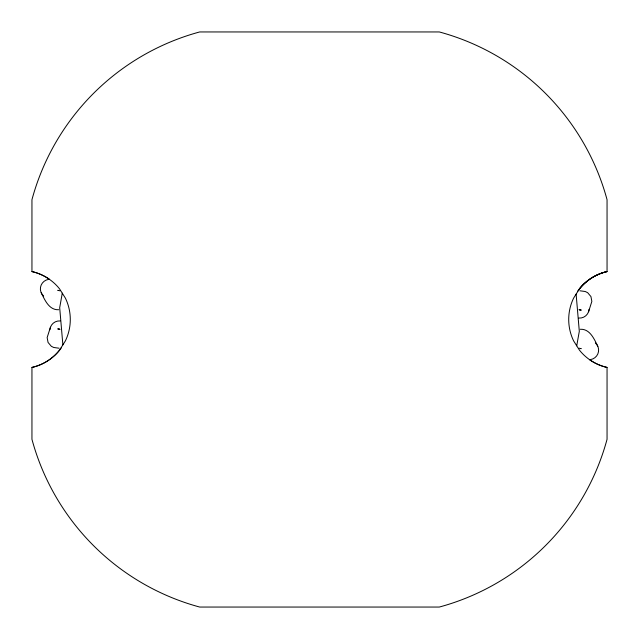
<?xml version="1.0" encoding="UTF-8"?>
<svg xmlns="http://www.w3.org/2000/svg" width="639" height="639" viewBox="0 0 639 639"><rect width="100%" height="100%" fill="white"/><g stroke="black" fill="none" stroke-linecap="round" stroke-linejoin="round"><path stroke-width="0.96" d="M62.279 293.181L59.691 307.694L62.878 344.868M576.721 345.819L579.309 331.306L576.122 294.132M50.433 327.256L47.15 337.576L48.061 342.44L51.328 346.29L53.724 347.48L59.123 348.223M588.567 311.744L591.85 301.424L590.939 296.56L587.672 292.71L585.276 291.52L579.877 290.777M31.95 367.425A49.123 49.123 0 0 0 59.523 350.188L65.402 340.859A49.123 49.123 0 0 0 65.402 298.141L59.523 288.812A49.123 49.123 0 0 0 31.95 271.575L31.95 199.688A238.195 238.195 0 0 1 199.688 31.95L439.312 31.95A238.195 238.195 0 0 1 607.05 199.688L607.05 271.575A49.123 49.123 0 0 0 579.477 288.812L573.598 298.141A49.123 49.123 0 0 0 573.598 340.859L579.477 350.188A49.123 49.123 0 0 0 607.05 367.425L607.05 439.312A238.195 238.195 0 0 1 439.312 607.05L199.688 607.05A238.195 238.195 0 0 1 31.95 439.312L31.95 367.425A49.123 49.123 0 0 0 61.184 347.991M579.293 309.939L581.29 310.099L579.006 309.651M59.707 329.061L57.71 328.901L59.994 329.349M580.316 329.269C590.013 328.758 594.174 339.101 597.816 346.29M58.684 309.731C48.987 310.242 44.826 299.899 41.184 292.71M580.803 348.59L581.202 348.67L578.998 348.191M58.197 290.41L57.798 290.33L60.002 290.809M31.95 271.575A49.123 49.123 0 0 1 49.515 279.379M43.636 296.025A9.585 9.513 -30 0 1 48.484 279.403M49.914 329.692A9.585 9.553 19.3 0 1 60.21 320.93M595.364 342.975A9.585 9.513 -30 0 1 590.516 359.597M589.086 309.308A9.585 9.553 19.3 0 1 578.79 318.07M607.05 367.425A49.123 49.123 0 0 1 589.485 359.621M577.816 291.009A49.123 49.123 0 0 1 607.05 271.575A49.123 49.123 0 0 0 579.477 288.812"/></g></svg>
